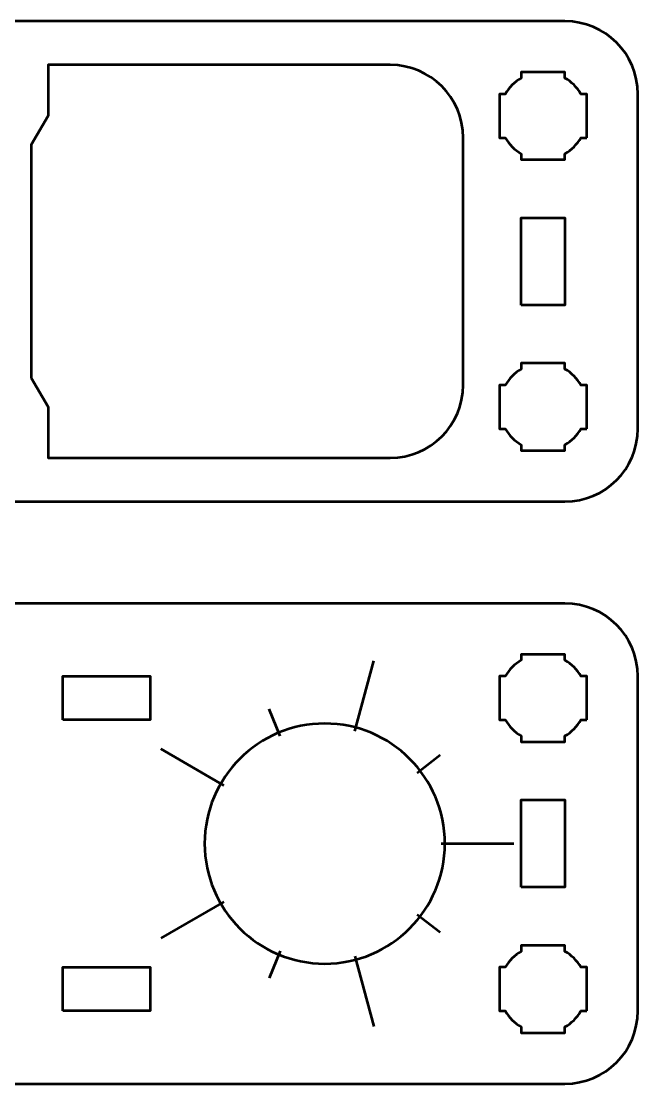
# Model space of a CAD drawing. Header units: centimetres. Extents: x -26.2 to 5.2, y -18.5 to -11.2.
# Drawn here: x -15.08 to -10.85, y -18.5 to -11.2 of the extents above; entities that cross this region are included whole.
import ezdxf

# ---------------------------------------------------------------- set-up
doc = ezdxf.new("R2010")
doc.units = ezdxf.units.CM
doc.header["$MEASUREMENT"] = 0
doc.layers.add('Layer 1', color=7, linetype='Continuous')

msp = doc.modelspace()

# ---------------------------------------------------------------- linework, layer by layer
at = {"layer": 'Layer 1', "lineweight": 53}
for points, knots in [([(-11.35007, -14.49999), (-11.35007, -14.49999), (-17.64992, -14.49999), (-17.64992, -14.49999), (-17.64992, -14.49999), (-17.92705, -14.49999), (-18.15001, -14.27689), (-18.15001, -13.99989), (-18.15001, -13.99989), (-18.15001, -13.99989), (-18.15001, -11.69997), (-18.15001, -11.69997), (-18.15001, -11.69997), (-18.15001, -11.42296), (-17.92705, -11.20001), (-17.64992, -11.20001), (-17.64992, -11.20001), (-17.64992, -11.20001), (-11.35007, -11.20001), (-11.35007, -11.20001), (-11.35007, -11.20001), (-11.07308, -11.20001), (-10.84999, -11.42296), (-10.84999, -11.69997), (-10.84999, -11.69997), (-10.84999, -11.69997), (-10.84999, -13.99989), (-10.84999, -13.99989), (-10.84999, -13.99989), (-10.84999, -14.27689), (-11.07308, -14.49999), (-11.35007, -14.49999)], [0, 0, 0, 0, 0.125, 0.125, 0.125, 0.125, 0.25, 0.25, 0.25, 0.25, 0.375, 0.375, 0.375, 0.375, 0.5, 0.5, 0.5, 0.5, 0.625, 0.625, 0.625, 0.625, 0.75, 0.75, 0.75, 0.75, 0.875, 0.875, 0.875, 0.875, 1, 1, 1, 1]), ([(-15.01544, -13.64999), (-15.01544, -13.64999), (-15.01544, -12.05001), (-15.01544, -12.05001), (-15.01544, -12.05001), (-15.01544, -12.05001), (-14.89998, -11.85001), (-14.89998, -11.85001), (-14.89998, -11.85001), (-14.89998, -11.85001), (-14.89998, -11.50001), (-14.89998, -11.50001), (-14.89998, -11.50001), (-14.89998, -11.50001), (-12.55007, -11.50001), (-12.55007, -11.50001), (-12.55007, -11.50001), (-12.27307, -11.50001), (-12.04998, -11.72296), (-12.04998, -11.99997), (-12.04998, -11.99997), (-12.04998, -11.99997), (-12.04998, -13.69989), (-12.04998, -13.69989), (-12.04998, -13.69989), (-12.04998, -13.97689), (-12.27307, -14.19999), (-12.55007, -14.19999), (-12.55007, -14.19999), (-12.55007, -14.19999), (-14.89998, -14.19999), (-14.89998, -14.19999), (-14.89998, -14.19999), (-14.89998, -14.19999), (-14.89998, -13.84999), (-14.89998, -13.84999), (-14.89998, -13.84999), (-14.89998, -13.84999), (-15.01544, -13.64999), (-15.01544, -13.64999)], [0, 0, 0, 0, 0.1, 0.1, 0.1, 0.1, 0.2, 0.2, 0.2, 0.2, 0.3, 0.3, 0.3, 0.3, 0.4, 0.4, 0.4, 0.4, 0.5, 0.5, 0.5, 0.5, 0.6, 0.6, 0.6, 0.6, 0.7, 0.7, 0.7, 0.7, 0.8, 0.8, 0.8, 0.8, 0.9, 0.9, 0.9, 0.9, 1, 1, 1, 1]), ([(-11.19999, -12.00008), (-11.19999, -12.00008), (-11.2401, -12.00008), (-11.2401, -12.00008), (-11.2401, -12.00008), (-11.26642, -12.04556), (-11.30445, -12.08359), (-11.34992, -12.1099), (-11.34992, -12.1099), (-11.34992, -12.1099), (-11.34992, -12.15001), (-11.34992, -12.15001), (-11.34992, -12.15001), (-11.34992, -12.15001), (-11.49999, -12.15001), (-11.49999, -12.15001), (-11.49999, -12.15001), (-11.49999, -12.15001), (-11.64992, -12.15001), (-11.64992, -12.15001), (-11.64992, -12.15001), (-11.64992, -12.15001), (-11.64992, -12.1099), (-11.64992, -12.1099), (-11.64992, -12.1099), (-11.69554, -12.08359), (-11.73346, -12.04556), (-11.75978, -12.00008), (-11.75978, -12.00008), (-11.75978, -12.00008), (-11.8, -12.00008), (-11.8, -12.00008), (-11.8, -12.00008), (-11.8, -12.00008), (-11.8, -11.85001), (-11.8, -11.85001), (-11.8, -11.85001), (-11.8, -11.85001), (-11.8, -11.70008), (-11.8, -11.70008), (-11.8, -11.70008), (-11.8, -11.70008), (-11.75978, -11.70008), (-11.75978, -11.70008), (-11.75978, -11.70008), (-11.73346, -11.65461), (-11.69554, -11.61658), (-11.64992, -11.59026), (-11.64992, -11.59026), (-11.64992, -11.59026), (-11.64992, -11.55001), (-11.64992, -11.55001), (-11.64992, -11.55001), (-11.64992, -11.55001), (-11.49999, -11.55001), (-11.49999, -11.55001), (-11.49999, -11.55001), (-11.49999, -11.55001), (-11.34992, -11.55001), (-11.34992, -11.55001), (-11.34992, -11.55001), (-11.34992, -11.55001), (-11.34992, -11.59026), (-11.34992, -11.59026), (-11.34992, -11.59026), (-11.30445, -11.61658), (-11.26642, -11.65461), (-11.2401, -11.70008), (-11.2401, -11.70008), (-11.2401, -11.70008), (-11.19999, -11.70008), (-11.19999, -11.70008), (-11.19999, -11.70008), (-11.19999, -11.70008), (-11.19999, -11.85001), (-11.19999, -11.85001), (-11.19999, -11.85001), (-11.19999, -11.85001), (-11.19999, -12.00008), (-11.19999, -12.00008)], [0, 0, 0, 0, 0.05, 0.05, 0.05, 0.05, 0.1, 0.1, 0.1, 0.1, 0.15, 0.15, 0.15, 0.15, 0.2, 0.2, 0.2, 0.2, 0.25, 0.25, 0.25, 0.25, 0.3, 0.3, 0.3, 0.3, 0.35, 0.35, 0.35, 0.35, 0.4, 0.4, 0.4, 0.4, 0.45, 0.45, 0.45, 0.45, 0.5, 0.5, 0.5, 0.5, 0.55, 0.55, 0.55, 0.55, 0.6, 0.6, 0.6, 0.6, 0.65, 0.65, 0.65, 0.65, 0.7, 0.7, 0.7, 0.7, 0.75, 0.75, 0.75, 0.75, 0.8, 0.8, 0.8, 0.8, 0.85, 0.85, 0.85, 0.85, 0.9, 0.9, 0.9, 0.9, 0.95, 0.95, 0.95, 0.95, 1, 1, 1, 1]), ([(-11.65006, -13.15002), (-11.65006, -13.15002), (-11.35006, -13.15002), (-11.35006, -13.15002), (-11.35006, -13.15002), (-11.35006, -13.15002), (-11.35006, -12.55002), (-11.35006, -12.55002), (-11.35006, -12.55002), (-11.35006, -12.55002), (-11.65006, -12.55002), (-11.65006, -12.55002), (-11.65006, -12.55002), (-11.65006, -12.55002), (-11.65006, -13.15002), (-11.65006, -13.15002)], [0, 0, 0, 0, 0.25, 0.25, 0.25, 0.25, 0.5, 0.5, 0.5, 0.5, 0.75, 0.75, 0.75, 0.75, 1, 1, 1, 1]), ([(-11.19999, -14.00008), (-11.19999, -14.00008), (-11.2401, -14.00008), (-11.2401, -14.00008), (-11.2401, -14.00008), (-11.26642, -14.04556), (-11.30445, -14.08359), (-11.34992, -14.1099), (-11.34992, -14.1099), (-11.34992, -14.1099), (-11.34992, -14.15001), (-11.34992, -14.15001), (-11.34992, -14.15001), (-11.34992, -14.15001), (-11.49999, -14.15001), (-11.49999, -14.15001), (-11.49999, -14.15001), (-11.49999, -14.15001), (-11.64992, -14.15001), (-11.64992, -14.15001), (-11.64992, -14.15001), (-11.64992, -14.15001), (-11.64992, -14.1099), (-11.64992, -14.1099), (-11.64992, -14.1099), (-11.69554, -14.08359), (-11.73346, -14.04556), (-11.75978, -14.00008), (-11.75978, -14.00008), (-11.75978, -14.00008), (-11.8, -14.00008), (-11.8, -14.00008), (-11.8, -14.00008), (-11.8, -14.00008), (-11.8, -13.85001), (-11.8, -13.85001), (-11.8, -13.85001), (-11.8, -13.85001), (-11.8, -13.70008), (-11.8, -13.70008), (-11.8, -13.70008), (-11.8, -13.70008), (-11.75978, -13.70008), (-11.75978, -13.70008), (-11.75978, -13.70008), (-11.73346, -13.65461), (-11.69554, -13.61658), (-11.64992, -13.59026), (-11.64992, -13.59026), (-11.64992, -13.59026), (-11.64992, -13.55001), (-11.64992, -13.55001), (-11.64992, -13.55001), (-11.64992, -13.55001), (-11.49999, -13.55001), (-11.49999, -13.55001), (-11.49999, -13.55001), (-11.49999, -13.55001), (-11.34992, -13.55001), (-11.34992, -13.55001), (-11.34992, -13.55001), (-11.34992, -13.55001), (-11.34992, -13.59026), (-11.34992, -13.59026), (-11.34992, -13.59026), (-11.30445, -13.61658), (-11.26642, -13.65461), (-11.2401, -13.70008), (-11.2401, -13.70008), (-11.2401, -13.70008), (-11.19999, -13.70008), (-11.19999, -13.70008), (-11.19999, -13.70008), (-11.19999, -13.70008), (-11.19999, -13.85001), (-11.19999, -13.85001), (-11.19999, -13.85001), (-11.19999, -13.85001), (-11.19999, -14.00008), (-11.19999, -14.00008)], [0, 0, 0, 0, 0.05, 0.05, 0.05, 0.05, 0.1, 0.1, 0.1, 0.1, 0.15, 0.15, 0.15, 0.15, 0.2, 0.2, 0.2, 0.2, 0.25, 0.25, 0.25, 0.25, 0.3, 0.3, 0.3, 0.3, 0.35, 0.35, 0.35, 0.35, 0.4, 0.4, 0.4, 0.4, 0.45, 0.45, 0.45, 0.45, 0.5, 0.5, 0.5, 0.5, 0.55, 0.55, 0.55, 0.55, 0.6, 0.6, 0.6, 0.6, 0.65, 0.65, 0.65, 0.65, 0.7, 0.7, 0.7, 0.7, 0.75, 0.75, 0.75, 0.75, 0.8, 0.8, 0.8, 0.8, 0.85, 0.85, 0.85, 0.85, 0.9, 0.9, 0.9, 0.9, 0.95, 0.95, 0.95, 0.95, 1, 1, 1, 1]), ([(-11.35007, -18.49999), (-11.35007, -18.49999), (-17.64992, -18.49999), (-17.64992, -18.49999), (-17.64992, -18.49999), (-17.92705, -18.49999), (-18.15001, -18.27689), (-18.15001, -17.99989), (-18.15001, -17.99989), (-18.15001, -17.99989), (-18.15001, -15.69997), (-18.15001, -15.69997), (-18.15001, -15.69997), (-18.15001, -15.42296), (-17.92705, -15.20001), (-17.64992, -15.20001), (-17.64992, -15.20001), (-17.64992, -15.20001), (-11.35007, -15.20001), (-11.35007, -15.20001), (-11.35007, -15.20001), (-11.07308, -15.20001), (-10.84999, -15.42296), (-10.84999, -15.69997), (-10.84999, -15.69997), (-10.84999, -15.69997), (-10.84999, -17.99989), (-10.84999, -17.99989), (-10.84999, -17.99989), (-10.84999, -18.27689), (-11.07308, -18.49999), (-11.35007, -18.49999)], [0, 0, 0, 0, 0.125, 0.125, 0.125, 0.125, 0.25, 0.25, 0.25, 0.25, 0.375, 0.375, 0.375, 0.375, 0.5, 0.5, 0.5, 0.5, 0.625, 0.625, 0.625, 0.625, 0.75, 0.75, 0.75, 0.75, 0.875, 0.875, 0.875, 0.875, 1, 1, 1, 1]), ([(-11.19999, -16.00008), (-11.19999, -16.00008), (-11.2401, -16.00008), (-11.2401, -16.00008), (-11.2401, -16.00008), (-11.26642, -16.04556), (-11.30445, -16.08359), (-11.34992, -16.1099), (-11.34992, -16.1099), (-11.34992, -16.1099), (-11.34992, -16.15001), (-11.34992, -16.15001), (-11.34992, -16.15001), (-11.34992, -16.15001), (-11.49999, -16.15001), (-11.49999, -16.15001), (-11.49999, -16.15001), (-11.49999, -16.15001), (-11.64992, -16.15001), (-11.64992, -16.15001), (-11.64992, -16.15001), (-11.64992, -16.15001), (-11.64992, -16.1099), (-11.64992, -16.1099), (-11.64992, -16.1099), (-11.69554, -16.08359), (-11.73346, -16.04556), (-11.75978, -16.00008), (-11.75978, -16.00008), (-11.75978, -16.00008), (-11.8, -16.00008), (-11.8, -16.00008), (-11.8, -16.00008), (-11.8, -16.00008), (-11.8, -15.85001), (-11.8, -15.85001), (-11.8, -15.85001), (-11.8, -15.85001), (-11.8, -15.70008), (-11.8, -15.70008), (-11.8, -15.70008), (-11.8, -15.70008), (-11.75978, -15.70008), (-11.75978, -15.70008), (-11.75978, -15.70008), (-11.73346, -15.65461), (-11.69554, -15.61658), (-11.64992, -15.59026), (-11.64992, -15.59026), (-11.64992, -15.59026), (-11.64992, -15.55001), (-11.64992, -15.55001), (-11.64992, -15.55001), (-11.64992, -15.55001), (-11.49999, -15.55001), (-11.49999, -15.55001), (-11.49999, -15.55001), (-11.49999, -15.55001), (-11.34992, -15.55001), (-11.34992, -15.55001), (-11.34992, -15.55001), (-11.34992, -15.55001), (-11.34992, -15.59026), (-11.34992, -15.59026), (-11.34992, -15.59026), (-11.30445, -15.61658), (-11.26642, -15.65461), (-11.2401, -15.70008), (-11.2401, -15.70008), (-11.2401, -15.70008), (-11.19999, -15.70008), (-11.19999, -15.70008), (-11.19999, -15.70008), (-11.19999, -15.70008), (-11.19999, -15.85001), (-11.19999, -15.85001), (-11.19999, -15.85001), (-11.19999, -15.85001), (-11.19999, -16.00008), (-11.19999, -16.00008)], [0, 0, 0, 0, 0.05, 0.05, 0.05, 0.05, 0.1, 0.1, 0.1, 0.1, 0.15, 0.15, 0.15, 0.15, 0.2, 0.2, 0.2, 0.2, 0.25, 0.25, 0.25, 0.25, 0.3, 0.3, 0.3, 0.3, 0.35, 0.35, 0.35, 0.35, 0.4, 0.4, 0.4, 0.4, 0.45, 0.45, 0.45, 0.45, 0.5, 0.5, 0.5, 0.5, 0.55, 0.55, 0.55, 0.55, 0.6, 0.6, 0.6, 0.6, 0.65, 0.65, 0.65, 0.65, 0.7, 0.7, 0.7, 0.7, 0.75, 0.75, 0.75, 0.75, 0.8, 0.8, 0.8, 0.8, 0.85, 0.85, 0.85, 0.85, 0.9, 0.9, 0.9, 0.9, 0.95, 0.95, 0.95, 0.95, 1, 1, 1, 1]), ([(-14.80001, -16.00005), (-14.80001, -16.00005), (-14.20001, -16.00005), (-14.20001, -16.00005), (-14.20001, -16.00005), (-14.20001, -16.00005), (-14.20001, -15.70005), (-14.20001, -15.70005), (-14.20001, -15.70005), (-14.20001, -15.70005), (-14.80001, -15.70005), (-14.80001, -15.70005), (-14.80001, -15.70005), (-14.80001, -15.70005), (-14.80001, -16.00005), (-14.80001, -16.00005)], [0, 0, 0, 0, 0.25, 0.25, 0.25, 0.25, 0.5, 0.5, 0.5, 0.5, 0.75, 0.75, 0.75, 0.75, 1, 1, 1, 1]), ([(-12.175, -16.85), (-12.175, -17.30553), (-12.54446, -17.67499), (-13, -17.67499), (-13, -17.67499), (-13.45554, -17.67499), (-13.825, -17.30553), (-13.825, -16.85), (-13.825, -16.85), (-13.825, -16.39446), (-13.45554, -16.025), (-13, -16.025), (-13, -16.025), (-12.54446, -16.025), (-12.175, -16.39446), (-12.175, -16.85)], [0, 0, 0, 0, 0.25, 0.25, 0.25, 0.25, 0.5, 0.5, 0.5, 0.5, 0.75, 0.75, 0.75, 0.75, 1, 1, 1, 1]), ([(-11.65006, -17.15002), (-11.65006, -17.15002), (-11.35006, -17.15002), (-11.35006, -17.15002), (-11.35006, -17.15002), (-11.35006, -17.15002), (-11.35006, -16.55002), (-11.35006, -16.55002), (-11.35006, -16.55002), (-11.35006, -16.55002), (-11.65006, -16.55002), (-11.65006, -16.55002), (-11.65006, -16.55002), (-11.65006, -16.55002), (-11.65006, -17.15002), (-11.65006, -17.15002)], [0, 0, 0, 0, 0.25, 0.25, 0.25, 0.25, 0.5, 0.5, 0.5, 0.5, 0.75, 0.75, 0.75, 0.75, 1, 1, 1, 1]), ([(-11.19999, -18.00008), (-11.19999, -18.00008), (-11.2401, -18.00008), (-11.2401, -18.00008), (-11.2401, -18.00008), (-11.26642, -18.04556), (-11.30445, -18.08359), (-11.34992, -18.1099), (-11.34992, -18.1099), (-11.34992, -18.1099), (-11.34992, -18.15001), (-11.34992, -18.15001), (-11.34992, -18.15001), (-11.34992, -18.15001), (-11.49999, -18.15001), (-11.49999, -18.15001), (-11.49999, -18.15001), (-11.49999, -18.15001), (-11.64992, -18.15001), (-11.64992, -18.15001), (-11.64992, -18.15001), (-11.64992, -18.15001), (-11.64992, -18.1099), (-11.64992, -18.1099), (-11.64992, -18.1099), (-11.69554, -18.08359), (-11.73346, -18.04556), (-11.75978, -18.00008), (-11.75978, -18.00008), (-11.75978, -18.00008), (-11.8, -18.00008), (-11.8, -18.00008), (-11.8, -18.00008), (-11.8, -18.00008), (-11.8, -17.85001), (-11.8, -17.85001), (-11.8, -17.85001), (-11.8, -17.85001), (-11.8, -17.70008), (-11.8, -17.70008), (-11.8, -17.70008), (-11.8, -17.70008), (-11.75978, -17.70008), (-11.75978, -17.70008), (-11.75978, -17.70008), (-11.73346, -17.65461), (-11.69554, -17.61658), (-11.64992, -17.59026), (-11.64992, -17.59026), (-11.64992, -17.59026), (-11.64992, -17.55001), (-11.64992, -17.55001), (-11.64992, -17.55001), (-11.64992, -17.55001), (-11.49999, -17.55001), (-11.49999, -17.55001), (-11.49999, -17.55001), (-11.49999, -17.55001), (-11.34992, -17.55001), (-11.34992, -17.55001), (-11.34992, -17.55001), (-11.34992, -17.55001), (-11.34992, -17.59026), (-11.34992, -17.59026), (-11.34992, -17.59026), (-11.30445, -17.61658), (-11.26642, -17.65461), (-11.2401, -17.70008), (-11.2401, -17.70008), (-11.2401, -17.70008), (-11.19999, -17.70008), (-11.19999, -17.70008), (-11.19999, -17.70008), (-11.19999, -17.70008), (-11.19999, -17.85001), (-11.19999, -17.85001), (-11.19999, -17.85001), (-11.19999, -17.85001), (-11.19999, -18.00008), (-11.19999, -18.00008)], [0, 0, 0, 0, 0.05, 0.05, 0.05, 0.05, 0.1, 0.1, 0.1, 0.1, 0.15, 0.15, 0.15, 0.15, 0.2, 0.2, 0.2, 0.2, 0.25, 0.25, 0.25, 0.25, 0.3, 0.3, 0.3, 0.3, 0.35, 0.35, 0.35, 0.35, 0.4, 0.4, 0.4, 0.4, 0.45, 0.45, 0.45, 0.45, 0.5, 0.5, 0.5, 0.5, 0.55, 0.55, 0.55, 0.55, 0.6, 0.6, 0.6, 0.6, 0.65, 0.65, 0.65, 0.65, 0.7, 0.7, 0.7, 0.7, 0.75, 0.75, 0.75, 0.75, 0.8, 0.8, 0.8, 0.8, 0.85, 0.85, 0.85, 0.85, 0.9, 0.9, 0.9, 0.9, 0.95, 0.95, 0.95, 0.95, 1, 1, 1, 1]), ([(-14.80001, -17.99997), (-14.80001, -17.99997), (-14.20001, -17.99997), (-14.20001, -17.99997), (-14.20001, -17.99997), (-14.20001, -17.99997), (-14.20001, -17.69997), (-14.20001, -17.69997), (-14.20001, -17.69997), (-14.20001, -17.69997), (-14.80001, -17.69997), (-14.80001, -17.69997), (-14.80001, -17.69997), (-14.80001, -17.69997), (-14.80001, -17.99997), (-14.80001, -17.99997)], [0, 0, 0, 0, 0.25, 0.25, 0.25, 0.25, 0.5, 0.5, 0.5, 0.5, 0.75, 0.75, 0.75, 0.75, 1, 1, 1, 1])]:
    msp.add_open_spline(points, degree=3, knots=knots, dxfattribs=at)
at = {"layer": 'Layer 1', "color": 5, "lineweight": 53}
for points in [[(-12.79294, -16.07726), (-12.79294, -16.07726), (-12.66353, -15.5943), (-12.66353, -15.5943)], [(-13.30616, -16.1109), (-13.30616, -16.1109), (-13.3827, -15.92612), (-13.3827, -15.92612)], [(-13.69282, -16.45002), (-13.69282, -16.45002), (-14.12583, -16.20002), (-14.12583, -16.20002)], [(-12.36532, -16.36299), (-12.36532, -16.36299), (-12.20665, -16.24124), (-12.20665, -16.24124)], [(-12.2, -16.84999), (-12.2, -16.84999), (-11.7, -16.84999), (-11.7, -16.84999)], [(-13.69281, -17.25002), (-13.69281, -17.25002), (-14.12582, -17.50002), (-14.12582, -17.50002)], [(-12.36531, -17.337), (-12.36531, -17.337), (-12.20664, -17.45875), (-12.20664, -17.45875)], [(-12.36531, -17.337), (-12.36531, -17.337), (-12.20664, -17.45875), (-12.20664, -17.45875)], [(-13.30613, -17.58911), (-13.30613, -17.58911), (-13.38267, -17.77389), (-13.38267, -17.77389)], [(-12.79292, -17.62275), (-12.79292, -17.62275), (-12.66351, -18.10571), (-12.66351, -18.10571)]]:
    msp.add_open_spline(points, degree=3, dxfattribs=at)

doc.saveas('drawing.dxf')
